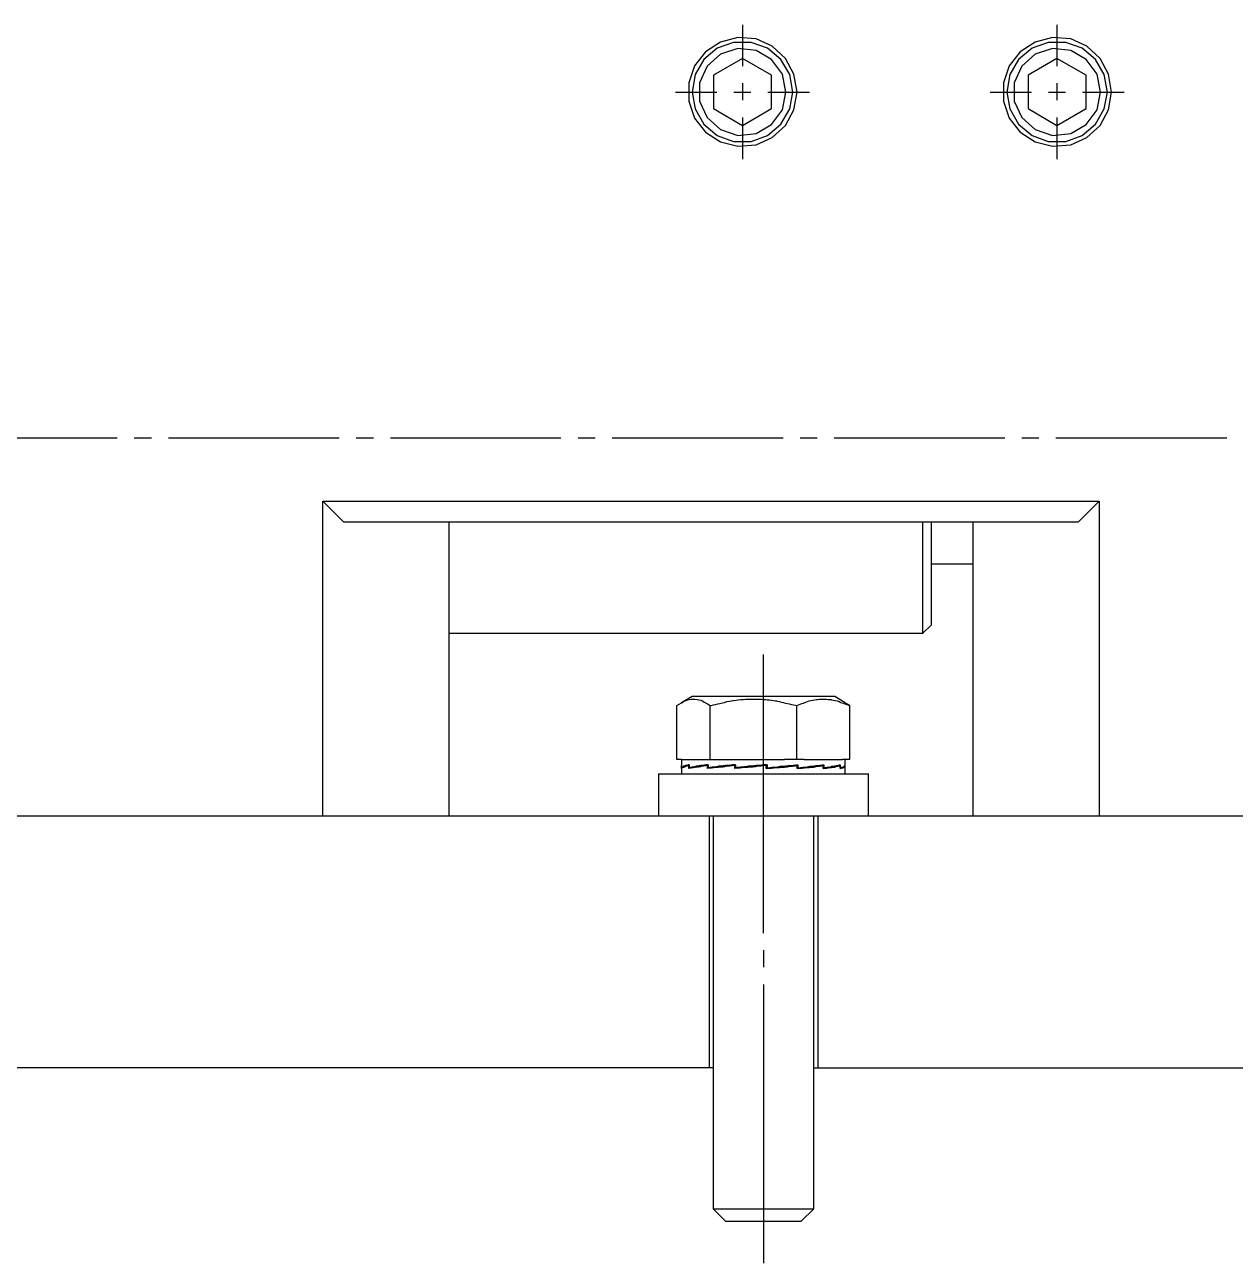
# Model space of a CAD drawing. Header units: millimetres. Extents: x -211 to 45495, y 24 to 52952.
# Drawn here: x 22738.3 to 23026.9, y 26984.8 to 27280 of the extents above; entities that cross this region are included whole.
import ezdxf

# ---------------------------------------------------------------- set-up
doc = ezdxf.new("R2010")
doc.units = ezdxf.units.MM
doc.layers.add('Layer2', color=7, linetype='Continuous')

# ---------------------------------------------------------------- blocks, each defined once
blk = doc.blocks.new('BLKF567')
at = {"layer": 'Layer2', "color": 7, "linetype": 'Continuous', "lineweight": 25}
for p, q in [((22979.2, 27272.99), (22976.02, 27270.06)), ((22983.34, 27274.28), (22979.2, 27272.99)), ((22987.64, 27273.85), (22983.34, 27274.28)), ((22991.34, 27271.7), (22987.64, 27273.85)), ((22993.93, 27268.16), (22991.34, 27271.7)), ((22976.02, 27270.06), (22974.21, 27266.1)), ((22974.21, 27266.1), (22974.21, 27261.79)), ((22994.79, 27263.94), (22993.93, 27268.16)), ((22974.21, 27261.79), (22976.02, 27257.83)), ((22991.34, 27256.19), (22993.93, 27259.73)), ((22976.02, 27257.83), (22979.2, 27254.99)), ((22979.2, 27254.99), (22983.34, 27253.61)), ((22983.34, 27253.61), (22987.64, 27254.04)), ((22987.64, 27254.04), (22991.34, 27256.19))]:
    blk.add_line(p, q, dxfattribs=at)
blk = doc.blocks.new('BLKF568')
at = {"layer": 'Layer2', "color": 7, "linetype": 'Continuous', "lineweight": 25}
for p, q in [((22978.43, 27274.36), (22975.24, 27271.7)), ((22982.3, 27275.74), (22978.43, 27274.36)), ((22986.52, 27275.74), (22982.3, 27275.74)), ((22990.4, 27274.36), (22986.52, 27275.74)), ((22993.58, 27271.7), (22990.4, 27274.36)), ((22975.24, 27271.7), (22973.17, 27268.08)), ((22995.65, 27268.08), (22993.58, 27271.7)), ((22973.17, 27268.08), (22972.4, 27263.94)), ((22996.43, 27263.94), (22995.65, 27268.08)), ((22972.4, 27263.94), (22973.17, 27259.9)), ((22973.17, 27259.9), (22975.24, 27256.28)), ((22993.58, 27256.28), (22995.65, 27259.9)), ((22975.24, 27256.28), (22978.43, 27253.61)), ((22990.4, 27253.61), (22993.58, 27256.28)), ((22978.43, 27253.61), (22982.3, 27252.15)), ((22982.3, 27252.15), (22986.52, 27252.15)), ((22986.52, 27252.15), (22990.4, 27253.61))]:
    blk.add_line(p, q, dxfattribs=at)
blk = doc.blocks.new('BLKF569')
at = {"layer": 'Layer2', "color": 7, "linetype": 'Continuous', "lineweight": 25}
for p, q in [((22904.2, 27272.99), (22901.01, 27270.06)), ((22908.33, 27274.28), (22904.2, 27272.99)), ((22912.64, 27273.85), (22908.33, 27274.28)), ((22916.34, 27271.7), (22912.64, 27273.85)), ((22918.92, 27268.16), (22916.34, 27271.7)), ((22901.01, 27270.06), (22899.2, 27266.1)), ((22899.2, 27266.1), (22899.2, 27261.79)), ((22919.78, 27263.94), (22918.92, 27268.16)), ((22899.2, 27261.79), (22901.01, 27257.83)), ((22916.34, 27256.19), (22918.92, 27259.73)), ((22901.01, 27257.83), (22904.2, 27254.99)), ((22904.2, 27254.99), (22908.33, 27253.61)), ((22908.33, 27253.61), (22912.64, 27254.04)), ((22912.64, 27254.04), (22916.34, 27256.19))]:
    blk.add_line(p, q, dxfattribs=at)
blk = doc.blocks.new('BLKF570')
at = {"layer": 'Layer2', "color": 7, "linetype": 'Continuous', "lineweight": 25}
for p, q in [((22903.42, 27274.36), (22900.24, 27271.7)), ((22907.3, 27275.74), (22903.42, 27274.36)), ((22911.52, 27275.74), (22907.3, 27275.74)), ((22915.39, 27274.36), (22911.52, 27275.74)), ((22918.58, 27271.7), (22915.39, 27274.36)), ((22900.24, 27271.7), (22898.17, 27268.08)), ((22920.73, 27268.08), (22918.58, 27271.7)), ((22898.17, 27268.08), (22897.39, 27263.94)), ((22921.42, 27263.94), (22920.73, 27268.08)), ((22897.39, 27263.94), (22898.17, 27259.9)), ((22898.17, 27259.9), (22900.24, 27256.28)), ((22918.58, 27256.28), (22920.73, 27259.9)), ((22900.24, 27256.28), (22903.42, 27253.61)), ((22915.39, 27253.61), (22918.58, 27256.28)), ((22903.42, 27253.61), (22907.3, 27252.15)), ((22907.3, 27252.15), (22911.52, 27252.15)), ((22911.52, 27252.15), (22915.39, 27253.61))]:
    blk.add_line(p, q, dxfattribs=at)
blk = doc.blocks.new('BLKF751')
at = {"layer": 'Layer2', "color": 7, "linetype": 'Continuous', "lineweight": 25}
for p, q in [((22933.82, 27103.17), (22933.91, 27103.26)), ((22932.7, 27102.74), (22932.87, 27102.83)), ((22932.87, 27102.83), (22933.05, 27102.83)), ((22933.05, 27102.83), (22933.22, 27102.91)), ((22933.22, 27102.91), (22933.39, 27102.91)), ((22933.39, 27102.91), (22933.48, 27103)), ((22933.48, 27103), (22933.56, 27103.08)), ((22933.56, 27103.08), (22933.73, 27103.08)), ((22933.73, 27103.08), (22933.73, 27103.17)), ((22933.73, 27103.17), (22933.82, 27103.17))]:
    blk.add_line(p, q, dxfattribs=at)
blk = doc.blocks.new('BLKF752')
at = {"layer": 'Layer2', "color": 7, "linetype": 'Continuous', "lineweight": 25}
for p, q in [((22895.93, 27103.26), (22895.76, 27103.17)), ((22896.19, 27103.26), (22895.93, 27103.26)), ((22896.36, 27103.34), (22896.19, 27103.26)), ((22896.62, 27103.43), (22896.36, 27103.34)), ((22895.07, 27102.91), (22894.98, 27102.83)), ((22895.16, 27103), (22895.07, 27102.91)), ((22895.33, 27103), (22895.16, 27103)), ((22895.41, 27103.08), (22895.33, 27103)), ((22895.59, 27103.08), (22895.41, 27103.08)), ((22895.76, 27103.17), (22895.59, 27103.08))]:
    blk.add_line(p, q, dxfattribs=at)
blk = doc.blocks.new('BLKF753')
at = {"layer": 'Layer2', "color": 7, "linetype": 'Continuous', "lineweight": 25}
for p, q in [((22899.72, 27103.26), (22899.37, 27103.17)), ((22900.15, 27103.26), (22899.72, 27103.26)), ((22900.67, 27103.34), (22900.15, 27103.26)), ((22901.1, 27103.43), (22900.67, 27103.34)), ((22897.22, 27102.83), (22896.96, 27102.83)), ((22897.57, 27102.91), (22897.22, 27102.83)), ((22897.82, 27103), (22897.57, 27102.91)), ((22898.17, 27103), (22897.82, 27103)), ((22898.6, 27103.08), (22898.17, 27103)), ((22898.94, 27103.08), (22898.6, 27103.08)), ((22899.37, 27103.17), (22898.94, 27103.08))]:
    blk.add_line(p, q, dxfattribs=at)
blk = doc.blocks.new('BLKF754')
at = {"layer": 'Layer2', "color": 7, "linetype": 'Continuous', "lineweight": 25}
for p, q in [((22905.83, 27103.26), (22905.23, 27103.17)), ((22906.35, 27103.26), (22905.83, 27103.26)), ((22906.95, 27103.34), (22906.35, 27103.26)), ((22907.56, 27103.43), (22906.95, 27103.34)), ((22902.04, 27102.83), (22901.53, 27102.83)), ((22902.56, 27102.91), (22902.04, 27102.83)), ((22903.08, 27103), (22902.56, 27102.91)), ((22903.59, 27103), (22903.08, 27103)), ((22904.11, 27103.08), (22903.59, 27103)), ((22904.71, 27103.08), (22904.11, 27103.08)), ((22905.23, 27103.17), (22904.71, 27103.08))]:
    blk.add_line(p, q, dxfattribs=at)
blk = doc.blocks.new('BLKF755')
at = {"layer": 'Layer2', "color": 7, "linetype": 'Continuous', "lineweight": 25}
for p, q in [((22913.15, 27103.26), (22912.55, 27103.17)), ((22913.76, 27103.26), (22913.15, 27103.26)), ((22914.44, 27103.34), (22913.76, 27103.26)), ((22915.05, 27103.43), (22914.44, 27103.34)), ((22908.76, 27102.83), (22908.16, 27102.83)), ((22909.36, 27102.91), (22908.76, 27102.83)), ((22909.97, 27103), (22909.36, 27102.91)), ((22910.66, 27103), (22909.97, 27103)), ((22911.26, 27103.08), (22910.66, 27103)), ((22911.86, 27103.08), (22911.26, 27103.08)), ((22912.55, 27103.17), (22911.86, 27103.08))]:
    blk.add_line(p, q, dxfattribs=at)
blk = doc.blocks.new('BLKF756')
at = {"layer": 'Layer2', "color": 7, "linetype": 'Continuous', "lineweight": 25}
for p, q in [((22920.13, 27103.17), (22920.73, 27103.26)), ((22920.73, 27103.26), (22921.33, 27103.26)), ((22921.33, 27103.26), (22921.85, 27103.34)), ((22915.05, 27102.74), (22915.74, 27102.83)), ((22915.74, 27102.83), (22916.34, 27102.83)), ((22916.34, 27102.83), (22916.94, 27102.91)), ((22916.94, 27102.91), (22917.63, 27103)), ((22917.63, 27103), (22918.23, 27103)), ((22918.23, 27103), (22918.84, 27103.08)), ((22918.84, 27103.08), (22919.44, 27103.08)), ((22919.44, 27103.08), (22920.13, 27103.17))]:
    blk.add_line(p, q, dxfattribs=at)
blk = doc.blocks.new('BLKF757')
at = {"layer": 'Layer2', "color": 7, "linetype": 'Continuous', "lineweight": 25}
for p, q in [((22926.76, 27103.17), (22927.28, 27103.26)), ((22927.28, 27103.26), (22927.79, 27103.26)), ((22927.79, 27103.26), (22928.22, 27103.34)), ((22922.45, 27102.74), (22923.06, 27102.83)), ((22923.06, 27102.83), (22923.66, 27102.83)), ((22923.66, 27102.83), (22924.18, 27102.91)), ((22924.18, 27102.91), (22924.69, 27103)), ((22924.69, 27103), (22925.3, 27103)), ((22925.3, 27103), (22925.81, 27103.08)), ((22925.81, 27103.08), (22926.33, 27103.08)), ((22926.33, 27103.08), (22926.76, 27103.17))]:
    blk.add_line(p, q, dxfattribs=at)
blk = doc.blocks.new('BLKF758')
at = {"layer": 'Layer2', "color": 7, "linetype": 'Continuous', "lineweight": 25}
for p, q in [((22931.58, 27103.17), (22931.93, 27103.26)), ((22931.93, 27103.26), (22932.18, 27103.26)), ((22932.18, 27103.26), (22932.44, 27103.34)), ((22928.65, 27102.74), (22929.08, 27102.83)), ((22929.08, 27102.83), (22929.51, 27102.83)), ((22929.51, 27102.83), (22929.86, 27102.91)), ((22929.86, 27102.91), (22930.29, 27103)), ((22930.29, 27103), (22930.63, 27103)), ((22930.63, 27103), (22930.98, 27103.08)), ((22930.98, 27103.08), (22931.32, 27103.08)), ((22931.32, 27103.08), (22931.58, 27103.17))]:
    blk.add_line(p, q, dxfattribs=at)
blk = doc.blocks.new('BLKF759')
at = {"layer": 'Layer2', "color": 7, "linetype": 'Continuous', "lineweight": 25}
for p, q in [((22933.48, 27103.17), (22933.65, 27103.26)), ((22933.65, 27103.26), (22933.73, 27103.26)), ((22933.73, 27103.26), (22933.82, 27103.34)), ((22933.82, 27103.34), (22933.82, 27103.43)), ((22933.82, 27103.43), (22933.91, 27103.43)), ((22932.7, 27102.91), (22932.96, 27103)), ((22932.96, 27103), (22933.13, 27103.08)), ((22933.13, 27103.08), (22933.22, 27103.08)), ((22933.22, 27103.08), (22933.39, 27103.17)), ((22933.39, 27103.17), (22933.48, 27103.17))]:
    blk.add_line(p, q, dxfattribs=at)
blk = doc.blocks.new('BLKF760')
at = {"layer": 'Layer2', "color": 7, "linetype": 'Continuous', "lineweight": 25}
for p, q in [((22930.38, 27103.17), (22930.72, 27103.26)), ((22930.72, 27103.26), (22931.06, 27103.26)), ((22931.06, 27103.26), (22931.41, 27103.34)), ((22931.41, 27103.34), (22931.75, 27103.43)), ((22931.75, 27103.43), (22932.01, 27103.43)), ((22932.01, 27103.43), (22932.27, 27103.51)), ((22932.27, 27103.51), (22932.53, 27103.6)), ((22928.83, 27102.91), (22929.26, 27103)), ((22929.26, 27103), (22929.6, 27103.08)), ((22929.6, 27103.08), (22930.03, 27103.08)), ((22930.03, 27103.08), (22930.38, 27103.17))]:
    blk.add_line(p, q, dxfattribs=at)
blk = doc.blocks.new('BLKF761')
at = {"layer": 'Layer2', "color": 7, "linetype": 'Continuous', "lineweight": 25}
for p, q in [((22924.86, 27103.17), (22925.47, 27103.26)), ((22925.47, 27103.26), (22925.98, 27103.26)), ((22925.98, 27103.26), (22926.5, 27103.34)), ((22926.5, 27103.34), (22926.93, 27103.43)), ((22926.93, 27103.43), (22927.45, 27103.43)), ((22927.45, 27103.43), (22927.88, 27103.51)), ((22927.88, 27103.51), (22928.4, 27103.6)), ((22922.63, 27102.91), (22923.23, 27103)), ((22923.23, 27103), (22923.83, 27103.08)), ((22923.83, 27103.08), (22924.35, 27103.08)), ((22924.35, 27103.08), (22924.86, 27103.17))]:
    blk.add_line(p, q, dxfattribs=at)
blk = doc.blocks.new('BLKF762')
at = {"layer": 'Layer2', "color": 7, "linetype": 'Continuous', "lineweight": 25}
for p, q in [((22917.8, 27103.17), (22918.41, 27103.26)), ((22918.41, 27103.26), (22919.09, 27103.26)), ((22919.09, 27103.26), (22919.7, 27103.34)), ((22919.7, 27103.34), (22920.3, 27103.43)), ((22920.3, 27103.43), (22920.9, 27103.43)), ((22920.9, 27103.43), (22921.51, 27103.51)), ((22921.51, 27103.51), (22922.11, 27103.6)), ((22915.31, 27102.91), (22915.91, 27103)), ((22915.91, 27103), (22916.51, 27103.08)), ((22916.51, 27103.08), (22917.2, 27103.08)), ((22917.2, 27103.08), (22917.8, 27103.17))]:
    blk.add_line(p, q, dxfattribs=at)
blk = doc.blocks.new('BLKF763')
at = {"layer": 'Layer2', "color": 7, "linetype": 'Continuous', "lineweight": 25}
for p, q in [((22910.83, 27103.26), (22910.23, 27103.17)), ((22911.43, 27103.26), (22910.83, 27103.26)), ((22912.12, 27103.34), (22911.43, 27103.26)), ((22912.72, 27103.43), (22912.12, 27103.34)), ((22913.33, 27103.43), (22912.72, 27103.43)), ((22914.01, 27103.51), (22913.33, 27103.43)), ((22914.62, 27103.6), (22914.01, 27103.51)), ((22915.31, 27103.6), (22914.62, 27103.6)), ((22908.93, 27103.08), (22908.33, 27103)), ((22909.62, 27103.08), (22908.93, 27103.08)), ((22910.23, 27103.17), (22909.62, 27103.08))]:
    blk.add_line(p, q, dxfattribs=at)
blk = doc.blocks.new('BLKF764')
at = {"layer": 'Layer2', "color": 7, "linetype": 'Continuous', "lineweight": 25}
for p, q in [((22903.77, 27103.26), (22903.25, 27103.17)), ((22904.28, 27103.26), (22903.77, 27103.26)), ((22904.89, 27103.34), (22904.28, 27103.26)), ((22905.4, 27103.43), (22904.89, 27103.34)), ((22906.01, 27103.43), (22905.4, 27103.43)), ((22906.61, 27103.51), (22906.01, 27103.43)), ((22907.12, 27103.6), (22906.61, 27103.51)), ((22907.73, 27103.6), (22907.12, 27103.6)), ((22902.22, 27103.08), (22901.7, 27103)), ((22902.73, 27103.08), (22902.22, 27103.08)), ((22903.25, 27103.17), (22902.73, 27103.08))]:
    blk.add_line(p, q, dxfattribs=at)
blk = doc.blocks.new('BLKF765')
at = {"layer": 'Layer2', "color": 7, "linetype": 'Continuous', "lineweight": 25}
for p, q in [((22898.34, 27103.26), (22898, 27103.17)), ((22898.69, 27103.26), (22898.34, 27103.26)), ((22899.12, 27103.34), (22898.69, 27103.26)), ((22899.46, 27103.43), (22899.12, 27103.34)), ((22899.89, 27103.43), (22899.46, 27103.43)), ((22900.32, 27103.51), (22899.89, 27103.43)), ((22900.75, 27103.6), (22900.32, 27103.51)), ((22901.27, 27103.6), (22900.75, 27103.6)), ((22897.31, 27103.08), (22897.05, 27103)), ((22897.65, 27103.08), (22897.31, 27103.08)), ((22898, 27103.17), (22897.65, 27103.08))]:
    blk.add_line(p, q, dxfattribs=at)
blk = doc.blocks.new('BLKF766')
at = {"layer": 'Layer2', "color": 7, "linetype": 'Continuous', "lineweight": 25}
for p, q in [((22895.33, 27103.26), (22895.24, 27103.17)), ((22895.5, 27103.26), (22895.33, 27103.26)), ((22895.67, 27103.34), (22895.5, 27103.26)), ((22895.84, 27103.43), (22895.67, 27103.34)), ((22896.02, 27103.43), (22895.84, 27103.43)), ((22896.27, 27103.51), (22896.02, 27103.43)), ((22896.45, 27103.6), (22896.27, 27103.51)), ((22896.71, 27103.6), (22896.45, 27103.6)), ((22895.07, 27103.08), (22894.98, 27103)), ((22895.24, 27103.17), (22895.07, 27103.08))]:
    blk.add_line(p, q, dxfattribs=at)
blk = doc.blocks.new('BLKF770')
at = {"layer": 'Layer2', "color": 7, "linetype": 'Continuous', "lineweight": 25}
for p, q in [((22902.47, 27117.9), (22902.99, 27117.98)), ((22902.99, 27117.98), (22903.51, 27118.15)), ((22903.51, 27118.15), (22904.02, 27118.24)), ((22904.02, 27118.24), (22904.63, 27118.41)), ((22904.63, 27118.41), (22905.14, 27118.5)), ((22905.14, 27118.5), (22905.66, 27118.67)), ((22905.66, 27118.67), (22906.26, 27118.76)), ((22906.26, 27118.76), (22906.78, 27118.84)), ((22906.78, 27118.84), (22907.12, 27118.93)), ((22907.12, 27118.93), (22907.3, 27118.93)), ((22907.3, 27118.93), (22907.9, 27119.01)), ((22907.9, 27119.01), (22908.42, 27119.1)), ((22908.42, 27119.1), (22909.02, 27119.19)), ((22909.02, 27119.19), (22909.54, 27119.19)), ((22909.54, 27119.19), (22910.14, 27119.27)), ((22910.14, 27119.27), (22910.74, 27119.27)), ((22910.74, 27119.27), (22911.26, 27119.27)), ((22911.26, 27119.27), (22911.86, 27119.27)), ((22911.86, 27119.27), (22912.38, 27119.27)), ((22912.38, 27119.27), (22912.81, 27119.27)), ((22912.81, 27119.27), (22912.89, 27119.27)), ((22912.89, 27119.27), (22913.41, 27119.27)), ((22913.41, 27119.27), (22913.93, 27119.27)), ((22913.93, 27119.27), (22914.36, 27119.19)), ((22914.36, 27119.19), (22914.88, 27119.19)), ((22914.88, 27119.19), (22915.31, 27119.1)), ((22915.31, 27119.1), (22915.82, 27119.1)), ((22915.82, 27119.1), (22916.34, 27119.01)), ((22916.34, 27119.01), (22916.77, 27118.93)), ((22916.77, 27118.93), (22917.29, 27118.84)), ((22917.29, 27118.84), (22917.54, 27118.84)), ((22917.54, 27118.84), (22917.72, 27118.76)), ((22917.72, 27118.76), (22918.23, 27118.67)), ((22918.23, 27118.67), (22918.66, 27118.58)), ((22918.66, 27118.58), (22919.18, 27118.5)), ((22919.18, 27118.5), (22919.61, 27118.33)), ((22919.61, 27118.33), (22920.13, 27118.24)), ((22920.13, 27118.24), (22920.56, 27118.15)), ((22920.56, 27118.15), (22921.08, 27117.98)), ((22921.08, 27117.98), (22921.59, 27117.9)), ((22901.7, 27104.89), (22901.7, 27117.72)), ((22901.7, 27117.72), (22901.96, 27117.72)), ((22901.96, 27117.72), (22902.47, 27117.9)), ((22921.59, 27117.9), (22922.02, 27117.81))]:
    blk.add_line(p, q, dxfattribs=at)
blk = doc.blocks.new('BLKF771')
at = {"layer": 'Layer2', "color": 7, "linetype": 'Continuous', "lineweight": 25}
for p, q in [((22894.9, 27118.41), (22894.98, 27118.41)), ((22894.98, 27118.41), (22895.33, 27118.67)), ((22895.33, 27118.67), (22895.76, 27118.84)), ((22895.76, 27118.84), (22895.93, 27118.93)), ((22895.93, 27118.93), (22896.36, 27119.1)), ((22896.36, 27119.1), (22896.79, 27119.19)), ((22896.79, 27119.19), (22897.22, 27119.27)), ((22897.22, 27119.27), (22897.65, 27119.27)), ((22897.65, 27119.27), (22898.08, 27119.27)), ((22898.08, 27119.27), (22898.6, 27119.19)), ((22898.6, 27119.19), (22899.03, 27119.1)), ((22899.03, 27119.1), (22899.46, 27119.01)), ((22899.46, 27119.01), (22899.81, 27118.84)), ((22899.81, 27118.84), (22899.89, 27118.84)), ((22899.89, 27118.84), (22899.98, 27118.76)), ((22899.98, 27118.76), (22900.32, 27118.58)), ((22900.32, 27118.58), (22900.75, 27118.33)), ((22900.75, 27118.33), (22901.1, 27118.15)), ((22901.1, 27118.15), (22901.44, 27117.9))]:
    blk.add_line(p, q, dxfattribs=at)
blk = doc.blocks.new('BLKF772')
at = {"layer": 'Layer2', "color": 7, "linetype": 'Continuous', "lineweight": 25}
for p, q in [((22922.8, 27117.9), (22923.14, 27118.07)), ((22923.14, 27118.07), (22923.57, 27118.24)), ((22923.57, 27118.24), (22923.92, 27118.33)), ((22923.92, 27118.33), (22924, 27118.41)), ((22924, 27118.41), (22924.09, 27118.41)), ((22924.09, 27118.41), (22924.52, 27118.58)), ((22924.52, 27118.58), (22924.95, 27118.67)), ((22924.95, 27118.67), (22925.3, 27118.84)), ((22925.3, 27118.84), (22925.73, 27118.93)), ((22925.73, 27118.93), (22926.16, 27119.01)), ((22926.16, 27119.01), (22926.59, 27119.1)), ((22926.59, 27119.1), (22927.02, 27119.19)), ((22927.02, 27119.19), (22927.19, 27119.19)), ((22927.19, 27119.19), (22927.28, 27119.19)), ((22927.28, 27119.19), (22927.71, 27119.27)), ((22927.71, 27119.27), (22928.14, 27119.27)), ((22928.14, 27119.27), (22928.57, 27119.27)), ((22928.57, 27119.27), (22929, 27119.27)), ((22929, 27119.27), (22929.43, 27119.27)), ((22929.43, 27119.27), (22929.86, 27119.19)), ((22929.86, 27119.19), (22930.29, 27119.19)), ((22930.29, 27119.19), (22930.46, 27119.19)), ((22930.46, 27119.19), (22930.63, 27119.1)), ((22930.63, 27119.1), (22931.06, 27119.01)), ((22931.06, 27119.01), (22931.5, 27118.93)), ((22931.5, 27118.93), (22932.01, 27118.84)), ((22932.01, 27118.84), (22932.44, 27118.67)), ((22932.44, 27118.67), (22932.87, 27118.5)), ((22932.87, 27118.5), (22933.39, 27118.33)), ((22933.39, 27118.33), (22933.82, 27118.15)), ((22933.82, 27118.15), (22934.25, 27117.98)), ((22934.25, 27117.98), (22934.68, 27117.81)), ((22922.37, 27117.72), (22922.8, 27117.9))]:
    blk.add_line(p, q, dxfattribs=at)
blk = doc.blocks.new('BLKF783')
at = {"layer": 'Layer2', "color": 7, "linetype": 'Continuous', "lineweight": 25}
for p, q in [((22979.2, 27275.83), (22975.59, 27273.5)), ((22983.34, 27276.95), (22979.2, 27275.83)), ((22987.64, 27276.6), (22983.34, 27276.95)), ((22991.52, 27274.88), (22987.64, 27276.6)), ((22994.7, 27271.95), (22991.52, 27274.88)), ((22975.59, 27273.5), (22973, 27270.15)), ((22996.68, 27268.16), (22994.7, 27271.95)), ((22973, 27270.15), (22971.62, 27266.1)), ((22971.62, 27266.1), (22971.62, 27261.79)), ((22997.37, 27263.94), (22996.68, 27268.16)), ((22971.62, 27261.79), (22973, 27257.74)), ((22994.7, 27255.94), (22996.68, 27259.73)), ((22973, 27257.74), (22975.59, 27254.39)), ((22975.59, 27254.39), (22979.2, 27252.06)), ((22991.52, 27253.09), (22994.7, 27255.94)), ((22979.2, 27252.06), (22983.34, 27251.03)), ((22983.34, 27251.03), (22987.64, 27251.37)), ((22987.64, 27251.37), (22991.52, 27253.09))]:
    blk.add_line(p, q, dxfattribs=at)
blk = doc.blocks.new('BLKF784')
at = {"layer": 'Layer2', "color": 7, "linetype": 'Continuous', "lineweight": 25}
for p, q in [((22904.2, 27275.83), (22900.58, 27273.5)), ((22908.33, 27276.95), (22904.2, 27275.83)), ((22912.64, 27276.6), (22908.33, 27276.95)), ((22916.51, 27274.88), (22912.64, 27276.6)), ((22919.7, 27271.95), (22916.51, 27274.88)), ((22900.58, 27273.5), (22898, 27270.15)), ((22921.68, 27268.16), (22919.7, 27271.95)), ((22898, 27270.15), (22896.62, 27266.1)), ((22896.62, 27266.1), (22896.62, 27261.79)), ((22922.45, 27263.94), (22921.68, 27268.16)), ((22896.62, 27261.79), (22898, 27257.74)), ((22919.7, 27255.94), (22921.68, 27259.73)), ((22898, 27257.74), (22900.58, 27254.39)), ((22900.58, 27254.39), (22904.2, 27252.06)), ((22916.51, 27253.09), (22919.7, 27255.94)), ((22904.2, 27252.06), (22908.33, 27251.03)), ((22908.33, 27251.03), (22912.64, 27251.37)), ((22912.64, 27251.37), (22916.51, 27253.09))]:
    blk.add_line(p, q, dxfattribs=at)
blk = doc.blocks.new('BLKF370')
at = {"layer": 'Layer2', "color": 7, "linetype": 'Continuous', "lineweight": 25}
for p, q in [((22909.45, 27279.96), (22909.45, 27270.06)), ((22984.37, 27279.96), (22984.37, 27270.06)), ((22909.45, 27271.95), (22902.47, 27267.99)), ((22916.34, 27267.99), (22909.45, 27271.95)), ((22984.37, 27271.95), (22977.48, 27267.99)), ((22991.34, 27267.99), (22984.37, 27271.95)), ((22902.47, 27267.99), (22902.47, 27259.98)), ((22909.45, 27266.01), (22909.45, 27261.96)), ((22916.34, 27259.98), (22916.34, 27267.99)), ((22977.48, 27267.99), (22977.48, 27259.98)), ((22984.37, 27266.01), (22984.37, 27261.96)), ((22991.34, 27259.98), (22991.34, 27267.99)), ((22893.43, 27263.94), (22903.34, 27263.94)), ((22907.38, 27263.94), (22911.43, 27263.94)), ((22915.48, 27263.94), (22925.38, 27263.94)), ((22918.92, 27259.73), (22919.78, 27263.94)), ((22920.73, 27259.9), (22921.42, 27263.94)), ((22921.68, 27259.73), (22922.45, 27263.94)), ((22968.44, 27263.94), (22978.34, 27263.94)), ((22982.39, 27263.94), (22986.44, 27263.94)), ((22990.48, 27263.94), (23000.39, 27263.94)), ((22993.93, 27259.73), (22994.79, 27263.94)), ((22995.65, 27259.9), (22996.43, 27263.94)), ((22996.68, 27259.73), (22997.37, 27263.94)), ((22902.47, 27259.98), (22909.45, 27255.94)), ((22909.45, 27255.94), (22916.34, 27259.98)), ((22977.48, 27259.98), (22984.37, 27255.94)), ((22984.37, 27255.94), (22991.34, 27259.98)), ((22909.45, 27257.83), (22909.45, 27247.93)), ((22984.37, 27257.83), (22984.37, 27247.93)), ((22760.39, 27181.45), (22719.74, 27181.45)), ((22768.57, 27181.45), (22764.43, 27181.45)), ((22813.26, 27181.45), (22772.61, 27181.45)), ((22821.44, 27181.45), (22817.31, 27181.45)), ((22866.13, 27181.45), (22825.49, 27181.45)), ((22874.32, 27181.45), (22870.27, 27181.45)), ((22919.09, 27181.45), (22878.36, 27181.45)), ((22927.19, 27181.45), (22923.14, 27181.45)), ((22971.97, 27181.45), (22931.24, 27181.45)), ((22980.06, 27181.45), (22976.02, 27181.45)), ((23024.84, 27181.45), (22984.11, 27181.45)), ((22809.39, 27166.46), (22994.44, 27166.46)), ((22809.39, 27091.46), (22809.39, 27166.46)), ((22814.38, 27161.47), (22809.39, 27166.46)), ((22994.44, 27166.46), (22989.45, 27161.47)), ((22994.44, 27166.46), (22994.44, 27091.46)), ((22989.45, 27161.47), (22814.38, 27161.47)), ((22839.44, 27161.47), (22839.44, 27091.46)), ((22952.42, 27134.95), (22952.42, 27161.47)), ((22954.4, 27161.47), (22954.4, 27136.93)), ((22964.39, 27091.46), (22964.39, 27161.47)), ((22954.4, 27151.48), (22964.39, 27151.48)), ((22952.42, 27134.95), (22954.4, 27136.93)), ((22839.44, 27134.95), (22952.42, 27134.95)), ((22914.44, 27063.47), (22914.44, 27129.87)), ((22893.78, 27117.72), (22894.9, 27118.41)), ((22897.39, 27119.88), (22894.9, 27118.41)), ((22931.41, 27119.88), (22897.39, 27119.88)), ((22933.91, 27118.41), (22931.41, 27119.88)), ((22935.03, 27117.72), (22933.91, 27118.41)), ((22893.78, 27104.89), (22893.78, 27117.72)), ((22901.44, 27117.9), (22901.7, 27117.72)), ((22922.02, 27117.81), (22922.37, 27117.72)), ((22922.37, 27104.89), (22922.37, 27117.72)), ((22934.68, 27117.81), (22935.03, 27117.72)), ((22935.03, 27104.89), (22935.03, 27117.72)), ((22894.9, 27104.89), (22893.78, 27104.89)), ((22894.9, 27104.89), (22900.67, 27104.89)), ((22894.9, 27104.89), (22894.9, 27103.51)), ((22894.9, 27103.6), (22894.9, 27103.51)), ((22894.9, 27103.6), (22894.9, 27103.17)), ((22894.9, 27103.51), (22894.9, 27103.43)), ((22894.9, 27103.43), (22894.9, 27103.34)), ((22894.9, 27102.74), (22894.9, 27103.43)), ((22894.9, 27103.34), (22894.9, 27101.45)), ((22896.62, 27102.74), (22896.62, 27103.43)), ((22896.71, 27103.43), (22896.62, 27103.43)), ((22896.71, 27103.6), (22896.71, 27103.17)), ((22901.27, 27103.51), (22897.91, 27103)), ((22900.67, 27104.89), (22904.63, 27104.89)), ((22901.1, 27102.74), (22901.1, 27103.43)), ((22901.27, 27103.43), (22901.1, 27103.43)), ((22901.27, 27103.6), (22901.27, 27103.17)), ((22907.73, 27103.51), (22902.13, 27103)), ((22904.63, 27104.89), (22919.44, 27104.89)), ((22907.56, 27102.74), (22907.56, 27103.43)), ((22907.73, 27103.43), (22907.56, 27103.43)), ((22907.73, 27103.6), (22907.73, 27103.17)), ((22915.22, 27103.6), (22908.16, 27103)), ((22915.05, 27102.74), (22915.05, 27103.43)), ((22915.05, 27102.74), (22921.94, 27103.34)), ((22915.22, 27103.6), (22915.31, 27103.6)), ((22915.22, 27103.17), (22915.22, 27103.6)), ((22915.31, 27103.6), (22915.31, 27103.17)), ((22924.09, 27104.89), (22919.44, 27104.89)), ((22921.85, 27103.34), (22922.45, 27103.43)), ((22921.94, 27103.34), (22922.45, 27103.43)), ((22922.11, 27103.6), (22922.63, 27103.6)), ((22922.19, 27103.43), (22922.19, 27103.6)), ((22922.45, 27102.74), (22922.45, 27103.43)), ((22922.45, 27102.83), (22927.79, 27103.34)), ((22922.63, 27103.6), (22922.63, 27103.17)), ((22924.09, 27104.89), (22933.22, 27104.89)), ((22927.79, 27103.34), (22928.65, 27103.43)), ((22927.96, 27103.43), (22927.96, 27103.51)), ((22928.22, 27103.34), (22928.65, 27103.43)), ((22928.4, 27103.6), (22928.83, 27103.6)), ((22928.65, 27102.74), (22928.65, 27103.43)), ((22928.83, 27103.6), (22928.83, 27103.17)), ((22931.67, 27103.34), (22932.7, 27103.43)), ((22932.44, 27103.34), (22932.7, 27103.43)), ((22932.53, 27103.6), (22932.7, 27103.6)), ((22932.7, 27103.6), (22932.7, 27103.17)), ((22932.7, 27102.74), (22932.7, 27103.43)), ((22935.03, 27104.89), (22933.22, 27104.89)), ((22933.82, 27103.43), (22933.91, 27103.43)), ((22933.91, 27103.51), (22933.91, 27104.89)), ((22933.91, 27103.43), (22933.91, 27103.51)), ((22933.91, 27103.34), (22933.91, 27103.43)), ((22933.91, 27103.26), (22933.91, 27103.34)), ((22933.91, 27101.45), (22933.91, 27103.34)), ((22889.39, 27101.45), (22889.39, 27091.46)), ((22889.39, 27101.45), (22939.42, 27101.45)), ((22894.9, 27103.17), (22894.9, 27102.91)), ((22894.98, 27103), (22894.9, 27102.91)), ((22895.16, 27103), (22894.9, 27102.91)), ((22894.98, 27102.83), (22894.9, 27102.74)), ((22896.96, 27102.83), (22896.62, 27102.74)), ((22896.71, 27103.17), (22896.71, 27102.91)), ((22897.05, 27103), (22896.71, 27102.91)), ((22897.91, 27103), (22896.71, 27102.91)), ((22897.74, 27103), (22897.74, 27102.91)), ((22901.53, 27102.83), (22901.1, 27102.74)), ((22901.27, 27103.17), (22901.27, 27102.91)), ((22901.7, 27103), (22901.27, 27102.91)), ((22902.13, 27103), (22901.27, 27102.91)), ((22901.96, 27103), (22901.96, 27102.83)), ((22908.16, 27102.83), (22907.56, 27102.74)), ((22907.73, 27103.17), (22907.73, 27102.91)), ((22908.33, 27103), (22907.73, 27102.91)), ((22908.16, 27103), (22907.73, 27102.91)), ((22907.99, 27103), (22907.99, 27102.74)), ((22915.31, 27103.17), (22915.05, 27103.17)), ((22915.22, 27103), (22915.22, 27103.17)), ((22915.22, 27103), (22915.31, 27102.91)), ((22915.31, 27103.17), (22915.31, 27102.91)), ((22922.45, 27103.17), (22922.63, 27103.17)), ((22922.45, 27103), (22922.63, 27102.91)), ((22922.63, 27103.17), (22922.63, 27102.91)), ((22928.65, 27103.17), (22928.83, 27103.17)), ((22928.65, 27102.91), (22929.51, 27103.08)), ((22928.65, 27103), (22928.83, 27102.91)), ((22928.83, 27103.17), (22928.83, 27102.91)), ((22932.7, 27103.17), (22932.7, 27102.91)), ((22939.42, 27091.46), (22939.42, 27101.45)), ((22665.4, 27091.46), (22901.44, 27091.46)), ((22665.4, 27091.46), (22809.39, 27091.46)), ((22901.44, 27091.46), (22901.44, 27031.44)), ((22901.44, 27091.46), (22927.45, 27091.46)), ((22902.39, 27091.46), (22902.39, 26997.85)), ((22926.41, 26997.85), (22926.41, 27091.46)), ((22927.45, 27031.44), (22927.45, 27091.46)), ((22927.45, 27091.46), (23049.39, 27091.46)), ((22994.44, 27091.46), (23049.39, 27091.46)), ((22914.44, 27059.42), (22914.44, 27055.38)), ((22914.44, 27051.24), (22914.44, 26984.85)), ((22902.39, 27031.44), (22499.46, 27031.44)), ((22926.41, 27031.44), (23049.39, 27031.44)), ((22902.39, 26997.85), (22926.41, 26997.85)), ((22902.39, 26997.85), (22905.4, 26994.84)), ((22923.4, 26994.84), (22926.41, 26997.85)), ((22905.4, 26994.84), (22923.4, 26994.84))]:
    blk.add_line(p, q, dxfattribs=at)
for name in ['BLKF784', 'BLKF570', 'BLKF783', 'BLKF568', 'BLKF569', 'BLKF567', 'BLKF771', 'BLKF770', 'BLKF772', 'BLKF766', 'BLKF752', 'BLKF753', 'BLKF765', 'BLKF754', 'BLKF764', 'BLKF755', 'BLKF763', 'BLKF756', 'BLKF762', 'BLKF757', 'BLKF761', 'BLKF758', 'BLKF760', 'BLKF759', 'BLKF751']:
    blk.add_blockref(name, (0, 0), dxfattribs=at)

msp = doc.modelspace()

# ---------------------------------------------------------------- block references
at = {"layer": 'Layer2', "color": 7, "linetype": 'Continuous', "lineweight": 25}
msp.add_blockref('BLKF370', (0, 0), dxfattribs=at)

doc.saveas('drawing.dxf')
